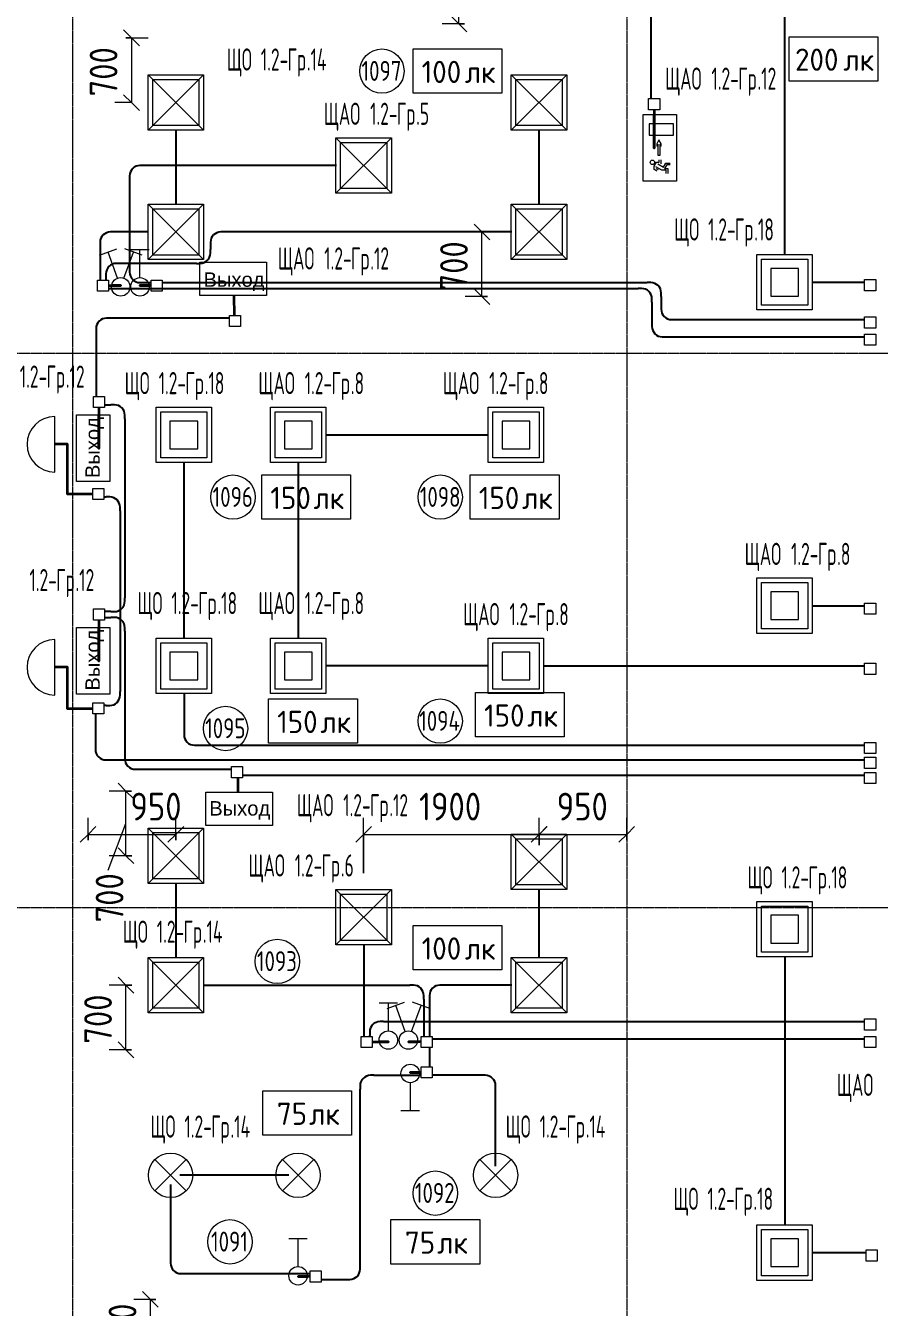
# Model space of a CAD drawing. Header units: millimetres. Extents: x -4730 to 98194, y -4296 to 93388.
# Drawn here: x 38494 to 47733, y 62179 to 76047 of the extents above; entities that cross this region are included whole.
import ezdxf

# ---------------------------------------------------------------- set-up
doc = ezdxf.new("R2010")
doc.units = ezdxf.units.MM
doc.linetypes.add('Линия сетки', pattern=[22.225, 12.7, -3.175, 3.175, -3.175])
for name, color, linetype, lineweight, true_color in [('Короба', 7, 'Continuous', 25, 0x008000), ('Соединительные детали коробов', 7, 'Continuous', 25, 0x008000), ('Типовые аннотации', 5, 'Continuous', 18, 0x0000ff)]:
    doc.layers.add(name, color=color, linetype=linetype, lineweight=lineweight, true_color=true_color)
for name, color, linetype, lineweight in [('Марки помещений', 7, 'Continuous', 9), ('Марки силовых электроприборов', 7, 'Continuous', 9), ('Оси', 7, 'Continuous', 9), ('Провода', 7, 'Continuous', 35), ('Размеры', 7, 'Continuous', 9), ('Размеры-120', 7, 'Continuous', 9)]:
    doc.layers.add(name, color=color, linetype=linetype, lineweight=lineweight)
doc.styles.add('Arial', font='arial.ttf', dxfattribs={"height": 156})
doc.styles.add('GOST Common', font='GOST_Common.ttf', dxfattribs={"width": 0.6, "height": 240})
doc.styles.add('GOST Common_1', font='GOST_Common.ttf', dxfattribs={"width": 0.9, "height": 300})
doc.styles.add('GOST Common_2', font='GOST_Common.ttf', dxfattribs={"height": 240})
doc.styles.add('GOST Common_3', font='GOST_Common.ttf', dxfattribs={"width": 0.8, "height": 216})
doc.dimstyles.new('ADSK_Проверочный', dxfattribs={"dimscale": 304.8, "dimtxt": 301.714499, "dimasz": 0.556693, "dimexe": 0.590551, "dimexo": 0.590551, "dimgap": 0.19685, "dimtad": 1, "dimdec": 3, "dimrnd": 0.001, "dimdsep": 46, "dimtxsty": 'GOST Common_1', "dimblk1": 'OBLIQUE', "dimblk2": 'OBLIQUE', "dimsah": 1, "dimcen": 0.09, "dimazin": 0, "dimtfac": 1, "dimtdec": 4, "dimtix": 1, "dimtmove": 0, "dimatfit": 3, "dimfxl": 1, "dimtvp": 1, "dimtolj": 1, "dimtzin": 0, "dimarcsym": 2})
doc.dimstyles.new('ADSK_Проверочный_1', dxfattribs={"dimscale": 304.8, "dimtxt": 301.714499, "dimasz": 0.556693, "dimexe": 0.590551, "dimexo": 0.590551, "dimgap": 0.19685, "dimtad": 1, "dimdec": 3, "dimrnd": 0.001, "dimdsep": 46, "dimtxsty": 'GOST Common_1', "dimblk1": 'OBLIQUE', "dimblk2": 'OBLIQUE', "dimsah": 1, "dimcen": 0.09, "dimazin": 0, "dimtfac": 1, "dimtdec": 4, "dimtix": 1, "dimtmove": 2, "dimatfit": 3, "dimfxl": 1, "dimtvp": 1, "dimtolj": 1, "dimtzin": 0, "dimarcsym": 2})
doc.dimstyles.new('ADSK_Проверочный_2', dxfattribs={"dimscale": 304.8, "dimtxt": 301.714499, "dimasz": 0.556693, "dimexe": 0.590551, "dimexo": 0.590551, "dimgap": 0.19685, "dimtad": 1, "dimdec": 3, "dimrnd": 0.001, "dimdsep": 46, "dimtxsty": 'GOST Common_1', "dimblk1": 'OBLIQUE', "dimblk2": 'OBLIQUE', "dimsah": 1, "dimcen": 0.09, "dimazin": 0, "dimtfac": 1, "dimtdec": 4, "dimtix": 1, "dimtmove": 1, "dimatfit": 3, "dimfxl": 1, "dimtvp": 1, "dimtolj": 1, "dimtzin": 0, "dimarcsym": 2})

# ---------------------------------------------------------------- blocks, each defined once
blk = doc.blocks.new('M_Короб_ отвод - Плоский торец - ПВХ - Стандартная-2386742-1-й этаж')
at = {"layer": 'Соединительные детали коробов'}
for p, q in [((0, 111.95), (0, 150.05)), ((-150.05, 0), (-111.95, 0))]:
    blk.add_line(p, q, dxfattribs=at)
blk.add_arc((-111.95, 111.95), 111.95, 270, 0, dxfattribs=at)
blk = doc.blocks.new('ADSK_Марка_Помещение_1_ГОСТ21-501-2011 - Номер-85995-1-й этаж')
at = {"layer": 'Марки помещений'}
blk.add_circle((0, 0), 2, dxfattribs=at)
blk = doc.blocks.new('DIMBLOCK204-1-й этаж')
at = {"layer": 'Размеры-120'}
for p, q in [((39845, 62265), (39760, 62350)), ((39905, 62265), (39665, 62265)), ((39845, 61665), (39845, 62265)), ((39845, 62265), (39929, 62180)), ((39845, 62265), (39905, 62265)), ((39845, 61665), (39760, 61750)), ((40195, 61665), (39665, 61665)), ((39845, 61665), (39929, 61580)), ((39845, 61665), (40195, 61665))]:
    blk.add_line(p, q, dxfattribs=at)
at = {"layer": 'Размеры-120', "color": 0, "insert": (39393, 61681), "char_height": 300, "width": 681.16, "attachment_point": 1, "rotation": 90, "line_spacing_factor": 1.022761, "style": 'GOST Common_1'}
blk.add_mtext('600', dxfattribs=at)
blk = doc.blocks.new('_Oblique')
at = {"color": 0, "linetype": 'ByBlock', "lineweight": -2}
blk.add_line((-0.5, -0.5), (0.5, 0.5), dxfattribs=at)
blk = doc.blocks.new('DIMBLOCK205-1-й этаж')
at = {"layer": 'Размеры-120'}
for p, q in [((39170, 67235), (39170, 67475)), ((40120, 67235), (40120, 67475)), ((39170, 67295), (39085, 67211)), ((39170, 67295), (39255, 67380)), ((39170, 67295), (40120, 67295)), ((39170, 67295), (39170, 67235)), ((40120, 67295), (40035, 67211)), ((40120, 67295), (40205, 67380)), ((40120, 67295), (40120, 67235))]:
    blk.add_line(p, q, dxfattribs=at)
at = {"layer": 'Размеры-120', "color": 0, "insert": (39628, 67747), "char_height": 300, "width": 681.16, "attachment_point": 1, "line_spacing_factor": 1.022761, "style": 'GOST Common_1'}
blk.add_mtext('950', dxfattribs=at)
blk = doc.blocks.new('DIMBLOCK206-1-й этаж')
at = {"layer": 'Размеры-120'}
for p, q in [((44050, 67235), (44050, 67475)), ((45000, 67235), (45000, 67475)), ((44050, 67295), (43965, 67211)), ((44050, 67295), (44135, 67380)), ((44050, 67295), (45000, 67295)), ((44050, 67295), (44050, 67235)), ((45000, 67295), (44915, 67211)), ((45000, 67295), (45085, 67380)), ((45000, 67295), (45000, 67235))]:
    blk.add_line(p, q, dxfattribs=at)
at = {"layer": 'Размеры-120', "color": 0, "insert": (44241, 67747), "char_height": 300, "width": 681.16, "attachment_point": 1, "line_spacing_factor": 1.022761, "style": 'GOST Common_1'}
blk.add_mtext('950', dxfattribs=at)
blk = doc.blocks.new('DIMBLOCK207-1-й этаж')
at = {"layer": 'Размеры-120'}
for p, q in [((42152, 66878), (42152, 67475)), ((44052, 67180), (44052, 67475)), ((42152, 67295), (42067, 67211)), ((42152, 67295), (42237, 67380)), ((42152, 67295), (44052, 67295)), ((42152, 67295), (42152, 66878)), ((44052, 67295), (43967, 67211)), ((44052, 67295), (44137, 67380)), ((44052, 67295), (44052, 67180))]:
    blk.add_line(p, q, dxfattribs=at)
at = {"layer": 'Размеры-120', "color": 0, "insert": (42752, 67747), "char_height": 300, "width": 840.71, "attachment_point": 1, "line_spacing_factor": 1.022761, "style": 'GOST Common_1'}
blk.add_mtext('1900', dxfattribs=at)
blk = doc.blocks.new('DIMBLOCK208-1-й этаж')
at = {"layer": 'Размеры-120'}
for p, q in [((39580, 67765), (39495, 67850)), ((39640, 67765), (39400, 67765)), ((39580, 67065), (39580, 67765)), ((39580, 67765), (39665, 67680)), ((39580, 67765), (39640, 67765)), ((39389, 66911), (39580, 67415)), ((39580, 67065), (39495, 67150)), ((39645, 67065), (39400, 67065)), ((39580, 67065), (39665, 66980)), ((39580, 67065), (39645, 67065)), ((39389, 66911), (39389, 66911))]:
    blk.add_line(p, q, dxfattribs=at)
at = {"layer": 'Размеры-120', "color": 0, "insert": (39253, 66343), "char_height": 300, "width": 681.16, "attachment_point": 1, "rotation": 90, "line_spacing_factor": 1.022761, "style": 'GOST Common_1'}
blk.add_mtext('700', dxfattribs=at)
blk = doc.blocks.new('DIMBLOCK209-1-й этаж')
at = {"layer": 'Размеры-120'}
for p, q in [((39580, 65665), (39495, 65750)), ((39645, 65665), (39400, 65665)), ((39580, 64965), (39580, 65665)), ((39580, 65665), (39665, 65580)), ((39580, 65665), (39645, 65665)), ((39580, 64965), (39495, 65050)), ((39640, 64965), (39400, 64965)), ((39580, 64965), (39665, 64880)), ((39580, 64965), (39640, 64965))]:
    blk.add_line(p, q, dxfattribs=at)
at = {"layer": 'Размеры-120', "color": 0, "insert": (39128, 65031), "char_height": 300, "width": 681.16, "attachment_point": 1, "rotation": 90, "line_spacing_factor": 1.022761, "style": 'GOST Common_1'}
blk.add_mtext('700', dxfattribs=at)
blk = doc.blocks.new('DIMBLOCK210-1-й этаж')
at = {"layer": 'Размеры-120'}
for p, q in [((39640, 75915), (39555, 76000)), ((39580, 75915), (39820, 75915)), ((39640, 75915), (39580, 75915)), ((39640, 75915), (39640, 75215)), ((39640, 75915), (39725, 75830)), ((39645, 75215), (39460, 75215)), ((39640, 75215), (39555, 75300)), ((39640, 75215), (39725, 75130)), ((39640, 75215), (39645, 75215))]:
    blk.add_line(p, q, dxfattribs=at)
at = {"layer": 'Размеры-120', "color": 0, "insert": (39188, 75281), "char_height": 300, "width": 681.16, "attachment_point": 1, "rotation": 90, "line_spacing_factor": 1.022761, "style": 'GOST Common_1'}
blk.add_mtext('700', dxfattribs=at)
blk = doc.blocks.new('DIMBLOCK211-1-й этаж')
at = {"layer": 'Размеры-120'}
for p, q in [((43575, 73815), (43252, 73815)), ((43432, 73815), (43347, 73900)), ((43432, 73115), (43432, 73815)), ((43432, 73815), (43517, 73730)), ((43432, 73815), (43575, 73815)), ((43492, 73115), (43252, 73115)), ((43432, 73115), (43347, 73200)), ((43432, 73115), (43517, 73030)), ((43432, 73115), (43492, 73115))]:
    blk.add_line(p, q, dxfattribs=at)
at = {"layer": 'Размеры-120', "color": 0, "insert": (42980, 73181), "char_height": 300, "width": 681.16, "attachment_point": 1, "rotation": 90, "line_spacing_factor": 1.022761, "style": 'GOST Common_1'}
blk.add_mtext('700', dxfattribs=at)
blk = doc.blocks.new('DIMBLOCK220-1-й этаж')
at = {"layer": 'Размеры-120'}
for p, q in [((43183, 77045), (43098, 77130)), ((42815, 77045), (43363, 77045)), ((43183, 77045), (42815, 77045)), ((43183, 76065), (43183, 77045)), ((43183, 77045), (43268, 76960)), ((43183, 76065), (43098, 76150)), ((43243, 76065), (43003, 76065)), ((43183, 76065), (43268, 75980)), ((43183, 76065), (43243, 76065))]:
    blk.add_line(p, q, dxfattribs=at)
at = {"layer": 'Размеры-120', "color": 0, "insert": (42731, 76271), "char_height": 300, "width": 681.16, "attachment_point": 1, "rotation": 90, "line_spacing_factor": 1.022761, "style": 'GOST Common_1'}
blk.add_mtext('980', dxfattribs=at)
blk = doc.blocks.new('Морка помещения_освещённость_ - Морка помещения_освещённость_-1484368-1-й этаж')
at = {"layer": 'Марки помещений', "color": 190, "true_color": 0x8000ff}
for p, q in [((-4, 0), (-4, 4)), ((-4, 4), (4, 4)), ((4, 4), (4, 0)), ((4, 0), (-4, 0))]:
    blk.add_line(p, q, dxfattribs=at)

msp = doc.modelspace()

# ---------------------------------------------------------------- linework, layer by layer
at = {"layer": 'Короба'}
for p, q in [((45264.849, 75257.1425), (45264.849, 77163.5478)), ((46709.7989, 73568.4625), (46709.7989, 76153.4625)), ((40122.264, 74112.5), (40122.264, 74917.5)), ((44052.264, 74112.5), (44052.264, 74917.5)), ((41857.028, 74533.3616), (39770.05, 74533.3616)), ((39620, 74383.3116), (39620, 73416.4415)), ((39824.764, 73815), (39450.6381, 73815)), ((43754.764, 73815), (40644.814, 73815)), ((39300.5881, 73664.95), (39300.5881, 73294.8915)), ((40494.764, 73664.95), (40494.764, 73625.05)), ((40344.714, 73475), (39513.6381, 73475)), ((39363.5881, 73324.95), (39363.5881, 73294.8915)), ((39770.05, 73266.3915), (39852.0881, 73266.3915)), ((39972.0881, 73266.3915), (45222.0381, 73266.3915)), ((47007.2989, 73270.9625), (47573.7138, 73270.9625)), ((39392.0881, 73203.3915), (45122.0381, 73203.3915)), ((45372.0881, 73116.3415), (45372.0881, 73016.4415)), ((45272.0881, 73053.3415), (45272.0881, 72830.05)), ((40700.8081, 72881.5154), (39406.6647, 72881.5154)), ((45522.1381, 72866.3915), (47573.7138, 72866.3915)), ((39256.6147, 72731.4654), (39256.6147, 72035.659)), ((45422.1381, 72680), (47573.7138, 72680)), ((39348.1147, 71944.159), (39418.0647, 71944.159)), ((39568.1147, 71794.109), (39568.1147, 69857.209)), ((41744.5101, 71619.1123), (43504.764, 71619.1123)), ((40208.8175, 69416.6123), (40208.8175, 71321.6123)), ((41447.0101, 69416.6123), (41447.0101, 71321.6123)), ((39341.6212, 70947.9077), (39366.5712, 70947.9077)), ((39516.6212, 70797.8577), (39516.6212, 68840.9577)), ((47007.2989, 69770.9625), (47573.7138, 69770.9625)), ((39418.0647, 69707.159), (39348.1147, 69707.159)), ((39348.1147, 69644.159), (39418.0647, 69644.159)), ((39568.1147, 69494.109), (39568.1147, 68151.5654)), ((43504.764, 69119.1123), (41744.5101, 69119.1123)), ((44099.764, 69119.1123), (47573.7138, 69119.1123)), ((40208.8175, 68821.6123), (40208.8175, 68411.6623)), ((39366.5712, 68690.9077), (39341.6212, 68690.9077)), ((39250.1212, 68599.4077), (39250.1212, 68251.6623)), ((40358.8675, 68261.6123), (47573.7138, 68261.6123)), ((39400.1712, 68101.6123), (47573.7138, 68101.6123)), ((39718.1647, 68001.5154), (40720.8081, 68001.5154)), ((40840.8081, 67938.5154), (47573.7138, 67938.5154)), ((40122.264, 65962.5), (40122.264, 66767.5)), ((44052.264, 65962.5), (44052.264, 66702.5)), ((42154.528, 66102.5), (42154.528, 65111.0356)), ((46709.7989, 65973.4625), (46709.7989, 63068.4625)), ((40419.764, 65665), (42652.1638, 65665)), ((43754.764, 65665), (43015.2638, 65665)), ((42802.2138, 65514.95), (42802.2138, 65111.0356)), ((42865.2138, 65514.95), (42865.2138, 65111.0356)), ((42367.578, 65271.0356), (47573.7138, 65271.0356)), ((42217.528, 65111.0356), (42217.528, 65120.9856)), ((42893.7138, 65082.5356), (47573.7138, 65082.5356)), ((42865.2138, 64991.0356), (42865.2138, 64781.0356)), ((42264.0525, 64689.5356), (42773.7138, 64689.5356)), ((43429.95, 64689.5356), (42893.7138, 64689.5356)), ((42114.0025, 62631.5597), (42114.0025, 64539.4856)), ((43580, 63707.9802), (43580, 64539.4856)), ((41342.8166, 63607.9802), (40162.8166, 63607.9802)), ((40062.8166, 63507.9802), (40062.8166, 62694.5597)), ((47007.2989, 62770.9625), (47590.7659, 62770.9625)), ((40212.8666, 62544.5097), (41574.0025, 62544.5097)), ((41694.0025, 62481.5097), (41963.9525, 62481.5097))]:
    msp.add_line(p, q, dxfattribs=at)
at = {"layer": 'Оси', "linetype": 'Линия сетки'}
for p, q in [((39000, 93388.3703), (39000, -3096.3487)), ((45000, 93388.3703), (45000, -3096.3487)), ((98194.2682, 72500), (-3530.0173, 72500)), ((98194.2682, 66500), (-3530.0173, 66500))]:
    msp.add_line(p, q, dxfattribs=at)
at = {"layer": 'Провода'}
for p, q in [((40754.9069, 72910.0154), (40751.9348, 73128.2548)), ((40789.3515, 67910.0154), (40789.5546, 67751.7452))]:
    msp.add_line(p, q, dxfattribs=at)
at = {"layer": 'Провода', "flags": 128}
for points in [[(45296.3484, 75137.1425), (45296.3442, 74720), (45296.3442, 75085.0179)], [(39392.0881, 73234.8921), (39523.7898, 73234.8935), (39424.8103, 73234.8935)], [(39852.0881, 73234.8922), (39731.7762, 73234.8935), (39830.7556, 73234.8935)], [(39288.1141, 71915.659), (39288.1099, 71470.1565), (39288.1099, 71835.1744)], [(38809.6133, 71520.5449), (38944.6133, 71523.6469), (38944.6133, 70979.4097), (39221.6212, 70979.4086)], [(39288.1141, 69615.659), (39288.1099, 69170.1565), (39288.1099, 69535.1744)], [(38809.6133, 69107.5524), (38944.6133, 69110.6543), (38944.6133, 68659.4097), (39221.6212, 68659.408)], [(42246.028, 65051.0363), (42420, 65051.0377), (42321.9407, 65051.0377)], [(42773.7138, 65051.0363), (42636.8902, 65051.0377), (42734.9495, 65051.0377)], [(42773.7138, 64721.0363), (42656.3753, 64721.0377), (42755.6907, 64721.0377)], [(41574.0025, 62513.0104), (41442.8166, 62513.0118), (41542.525, 62513.0118)]]:
    msp.add_lwpolyline(points, dxfattribs=at)
at = {"layer": 'Типовые аннотации'}
for p, q in [((39820, 75515), (40420, 75515)), ((39820, 74915), (39820, 75515)), ((39820, 75515), (40420, 74915)), ((39820, 74915), (40420, 75515)), ((39870, 75465), (40370, 75465)), ((39870, 74965), (39870, 75465)), ((40370, 75465), (40370, 74965)), ((40420, 75515), (40420, 74915)), ((43750, 75515), (44350, 75515)), ((43750, 74915), (43750, 75515)), ((43750, 75515), (44350, 74915)), ((43750, 74915), (44350, 75515)), ((43800, 75465), (44300, 75465)), ((43800, 74965), (43800, 75465)), ((44300, 75465), (44300, 74965)), ((44350, 75515), (44350, 74915)), ((40420, 74915), (39820, 74915)), ((40370, 74965), (39870, 74965)), ((44350, 74915), (43750, 74915)), ((44300, 74965), (43800, 74965)), ((39820, 74115), (40420, 74115)), ((39820, 73515), (39820, 74115)), ((39820, 74115), (40420, 73515)), ((39820, 73515), (40420, 74115)), ((39870, 74065), (40370, 74065)), ((39870, 73565), (39870, 74065)), ((40370, 74065), (40370, 73565)), ((40420, 74115), (40420, 73515)), ((43750, 74115), (44350, 74115)), ((43750, 73515), (43750, 74115)), ((43750, 74115), (44350, 73515)), ((43750, 73515), (44350, 74115)), ((43800, 74065), (44300, 74065)), ((43800, 73565), (43800, 74065)), ((44300, 74065), (44300, 73565)), ((44350, 74115), (44350, 73515)), ((39293.0124, 73562.3184), (39480.951, 73630.7224)), ((39489.5878, 73314.6126), (39386.9817, 73596.5204)), ((39557.9918, 73314.6126), (39660.5978, 73596.5204)), ((39754.5671, 73562.3184), (39566.6286, 73630.7224)), ((40420, 73515), (39820, 73515)), ((40370, 73565), (39870, 73565)), ((44350, 73515), (43750, 73515)), ((44300, 73565), (43800, 73565)), ((46407.5349, 73570.9625), (47007.5349, 73570.9625)), ((46407.5349, 72970.9625), (46407.5349, 73570.9625)), ((46457.5349, 73520.9625), (46957.5349, 73520.9625)), ((46457.5349, 73020.9625), (46457.5349, 73520.9625)), ((46957.5349, 73520.9625), (46957.5349, 73020.9625)), ((47007.5349, 73570.9625), (47007.5349, 72970.9625)), ((46557.5349, 73420.9625), (46557.5349, 73120.9625)), ((46857.5349, 73420.9625), (46557.5349, 73420.9625)), ((46857.5349, 73120.9625), (46857.5349, 73420.9625)), ((46557.5349, 73120.9625), (46857.5349, 73120.9625)), ((47007.5349, 72970.9625), (46407.5349, 72970.9625)), ((46957.5349, 73020.9625), (46457.5349, 73020.9625)), ((39906.5535, 71919.1123), (40506.5535, 71919.1123)), ((39906.5535, 71319.1123), (39906.5535, 71919.1123)), ((39956.5535, 71869.1123), (40456.5535, 71869.1123)), ((39956.5535, 71369.1123), (39956.5535, 71869.1123)), ((40456.5535, 71869.1123), (40456.5535, 71369.1123)), ((40506.5535, 71919.1123), (40506.5535, 71319.1123)), ((40056.5535, 71769.1123), (40056.5535, 71469.1123)), ((40356.5535, 71769.1123), (40056.5535, 71769.1123)), ((40356.5535, 71469.1123), (40356.5535, 71769.1123)), ((40056.5535, 71469.1123), (40356.5535, 71469.1123)), ((40506.5535, 71319.1123), (39906.5535, 71319.1123)), ((40456.5535, 71369.1123), (39956.5535, 71369.1123)), ((39906.5535, 69419.1123), (40506.5535, 69419.1123)), ((39906.5535, 68819.1123), (39906.5535, 69419.1123)), ((39956.5535, 69369.1123), (40456.5535, 69369.1123)), ((39956.5535, 68869.1123), (39956.5535, 69369.1123)), ((40456.5535, 69369.1123), (40456.5535, 68869.1123)), ((40506.5535, 69419.1123), (40506.5535, 68819.1123)), ((40056.5535, 69269.1123), (40056.5535, 68969.1123)), ((40356.5535, 69269.1123), (40056.5535, 69269.1123)), ((40356.5535, 68969.1123), (40356.5535, 69269.1123)), ((40056.5535, 68969.1123), (40356.5535, 68969.1123)), ((40506.5535, 68819.1123), (39906.5535, 68819.1123)), ((40456.5535, 68869.1123), (39956.5535, 68869.1123)), ((39820, 67365), (40420, 67365)), ((39820, 66765), (39820, 67365)), ((39820, 67365), (40420, 66765)), ((39820, 66765), (40420, 67365)), ((39870, 67315), (40370, 67315)), ((39870, 66815), (39870, 67315)), ((40370, 67315), (40370, 66815)), ((40420, 67365), (40420, 66765)), ((43750, 67300), (44350, 67300)), ((43750, 66700), (43750, 67300)), ((43750, 67300), (44350, 66700)), ((43750, 66700), (44350, 67300)), ((44350, 67300), (44350, 66700)), ((43800, 67250), (44300, 67250)), ((43800, 66750), (43800, 67250)), ((44300, 67250), (44300, 66750)), ((40420, 66765), (39820, 66765)), ((40370, 66815), (39870, 66815)), ((44300, 66750), (43800, 66750)), ((44350, 66700), (43750, 66700)), ((46407.5349, 66570.9625), (47007.5349, 66570.9625)), ((46407.5349, 65970.9625), (46407.5349, 66570.9625)), ((47007.5349, 66570.9625), (47007.5349, 65970.9625)), ((46457.5349, 66520.9625), (46957.5349, 66520.9625)), ((46457.5349, 66020.9625), (46457.5349, 66520.9625)), ((46957.5349, 66520.9625), (46957.5349, 66020.9625)), ((46557.5349, 66420.9625), (46557.5349, 66120.9625)), ((46857.5349, 66420.9625), (46557.5349, 66420.9625)), ((46857.5349, 66120.9625), (46857.5349, 66420.9625)), ((46957.5349, 66020.9625), (46457.5349, 66020.9625)), ((46557.5349, 66120.9625), (46857.5349, 66120.9625)), ((39820, 65965), (40420, 65965)), ((39820, 65365), (39820, 65965)), ((39820, 65965), (40420, 65365)), ((39820, 65365), (40420, 65965)), ((39870, 65915), (40370, 65915)), ((39870, 65415), (39870, 65915)), ((40370, 65915), (40370, 65415)), ((40420, 65965), (40420, 65365)), ((43750, 65965), (44350, 65965)), ((43750, 65365), (43750, 65965)), ((43750, 65965), (44350, 65365)), ((43750, 65365), (44350, 65965)), ((43800, 65915), (44300, 65915)), ((43800, 65415), (43800, 65915)), ((44300, 65915), (44300, 65415)), ((44350, 65965), (44350, 65365)), ((47007.5349, 65970.9625), (46407.5349, 65970.9625)), ((42406.1129, 65412.3184), (42594.0514, 65480.7224)), ((42867.6675, 65412.3184), (42679.729, 65480.7224)), ((40420, 65365), (39820, 65365)), ((40370, 65415), (39870, 65415)), ((42602.6882, 65164.6126), (42500.0821, 65446.5204)), ((42671.0922, 65164.6126), (42773.6983, 65446.5204)), ((44350, 65365), (43750, 65365)), ((44300, 65415), (43800, 65415)), ((42656.3753, 64609.3567), (42656.3753, 64309.3567)), ((42556.3753, 64309.3567), (42756.3753, 64309.3567)), ((40062.8166, 63607.9802), (39893.111, 63777.6858)), ((40062.8166, 63607.9802), (40232.5222, 63777.6858)), ((41442.8166, 63607.9802), (41273.111, 63777.6858)), ((41442.8166, 63607.9802), (41612.5222, 63777.6858)), ((43580, 63607.9802), (43410.2944, 63777.6858)), ((43580, 63607.9802), (43749.7056, 63777.6858)), ((40062.8166, 63607.9802), (39893.111, 63438.2745)), ((40062.8166, 63607.9802), (40232.5222, 63438.2745)), ((41442.8166, 63607.9802), (41273.111, 63438.2745)), ((41442.8166, 63607.9802), (41612.5222, 63438.2745)), ((43580, 63607.9802), (43410.2944, 63438.2745)), ((43580, 63607.9802), (43749.7056, 63438.2745)), ((46407.5349, 63070.9625), (47007.5349, 63070.9625)), ((46407.5349, 62470.9625), (46407.5349, 63070.9625)), ((46457.5349, 63020.9625), (46957.5349, 63020.9625)), ((46457.5349, 62520.9625), (46457.5349, 63020.9625)), ((46957.5349, 63020.9625), (46957.5349, 62520.9625)), ((47007.5349, 63070.9625), (47007.5349, 62470.9625)), ((41542.8166, 62920.6433), (41342.8166, 62920.6433)), ((41442.8166, 62620.6433), (41442.8166, 62920.6433)), ((46557.5349, 62920.9625), (46557.5349, 62620.9625)), ((46857.5349, 62920.9625), (46557.5349, 62920.9625)), ((46857.5349, 62620.9625), (46857.5349, 62920.9625)), ((46557.5349, 62620.9625), (46857.5349, 62620.9625)), ((47007.5349, 62470.9625), (46407.5349, 62470.9625)), ((46957.5349, 62520.9625), (46457.5349, 62520.9625))]:
    msp.add_line(p, q, dxfattribs=at)
at = {"layer": 'Типовые аннотации', "color": 1, "true_color": 0xff0000}
for p, q in [((45236.349, 75257.1425), (45356.349, 75257.1425)), ((45236.349, 75137.1425), (45236.349, 75257.1425)), ((45356.349, 75257.1425), (45356.349, 75137.1425)), ((45356.349, 75137.1425), (45236.349, 75137.1425)), ((41852.264, 74833.3616), (42452.264, 74833.3616)), ((41852.264, 74233.3616), (41852.264, 74833.3616)), ((41852.264, 74833.3616), (42452.264, 74233.3616)), ((41852.264, 74233.3616), (42452.264, 74833.3616)), ((41902.264, 74783.3616), (42402.264, 74783.3616)), ((41902.264, 74283.3616), (41902.264, 74783.3616)), ((42402.264, 74783.3616), (42402.264, 74283.3616)), ((42452.264, 74833.3616), (42452.264, 74233.3616)), ((42452.264, 74233.3616), (41852.264, 74233.3616)), ((42402.264, 74283.3616), (41902.264, 74283.3616)), ((39831.7762, 73620.6433), (39631.7762, 73620.6433)), ((39731.7762, 73320.6433), (39731.7762, 73620.6433)), ((39852.0881, 73294.8915), (39972.0881, 73294.8915)), ((39852.0881, 73174.8915), (39852.0881, 73294.8915)), ((39972.0881, 73294.8915), (39972.0881, 73174.8915)), ((39972.0881, 73174.8915), (39852.0881, 73174.8915)), ((40700.8081, 72910.0154), (40820.8081, 72910.0154)), ((40700.8081, 72790.0154), (40700.8081, 72910.0154)), ((40820.8081, 72910.0154), (40820.8081, 72790.0154)), ((47573.7138, 72894.8915), (47693.7138, 72894.8915)), ((47573.7138, 72774.8915), (47573.7138, 72894.8915)), ((47693.7138, 72894.8915), (47693.7138, 72774.8915)), ((40820.8081, 72790.0154), (40700.8081, 72790.0154)), ((47693.7138, 72774.8915), (47573.7138, 72774.8915)), ((39228.1147, 72035.659), (39348.1147, 72035.659)), ((39228.1147, 71915.659), (39228.1147, 72035.659)), ((39348.1147, 72035.659), (39348.1147, 71915.659)), ((39348.1147, 71915.659), (39228.1147, 71915.659)), ((41144.7461, 71919.1123), (41744.7461, 71919.1123)), ((41144.7461, 71319.1123), (41144.7461, 71919.1123)), ((41194.7461, 71869.1123), (41694.7461, 71869.1123)), ((41194.7461, 71369.1123), (41194.7461, 71869.1123)), ((41694.7461, 71869.1123), (41694.7461, 71369.1123)), ((41744.7461, 71919.1123), (41744.7461, 71319.1123)), ((43500, 71919.1123), (44100, 71919.1123)), ((43500, 71319.1123), (43500, 71919.1123)), ((43550, 71869.1123), (44050, 71869.1123)), ((43550, 71369.1123), (43550, 71869.1123)), ((44050, 71869.1123), (44050, 71369.1123)), ((44100, 71919.1123), (44100, 71319.1123)), ((38809.6133, 71217.0984), (38809.6133, 71817.0984)), ((41294.7461, 71769.1123), (41294.7461, 71469.1123)), ((41594.7461, 71769.1123), (41294.7461, 71769.1123)), ((41594.7461, 71469.1123), (41594.7461, 71769.1123)), ((43650, 71769.1123), (43650, 71469.1123)), ((43950, 71769.1123), (43650, 71769.1123)), ((43950, 71469.1123), (43950, 71769.1123)), ((41294.7461, 71469.1123), (41594.7461, 71469.1123)), ((43650, 71469.1123), (43950, 71469.1123)), ((41744.7461, 71319.1123), (41144.7461, 71319.1123)), ((41694.7461, 71369.1123), (41194.7461, 71369.1123)), ((44100, 71319.1123), (43500, 71319.1123)), ((44050, 71369.1123), (43550, 71369.1123)), ((39221.6212, 71039.4077), (39341.6212, 71039.4077)), ((39221.6212, 70919.4077), (39221.6212, 71039.4077)), ((39341.6212, 71039.4077), (39341.6212, 70919.4077)), ((39341.6212, 70919.4077), (39221.6212, 70919.4077)), ((46407.5349, 70070.9625), (47007.5349, 70070.9625)), ((46407.5349, 69470.9625), (46407.5349, 70070.9625)), ((47007.5349, 70070.9625), (47007.5349, 69470.9625)), ((46457.5349, 70020.9625), (46957.5349, 70020.9625)), ((46457.5349, 69520.9625), (46457.5349, 70020.9625)), ((46557.5349, 69920.9625), (46557.5349, 69620.9625)), ((46857.5349, 69920.9625), (46557.5349, 69920.9625)), ((46857.5349, 69620.9625), (46857.5349, 69920.9625)), ((46957.5349, 70020.9625), (46957.5349, 69520.9625)), ((47573.7138, 69799.4625), (47693.7138, 69799.4625)), ((47573.7138, 69679.4625), (47573.7138, 69799.4625)), ((47693.7138, 69799.4625), (47693.7138, 69679.4625)), ((39228.1147, 69735.659), (39348.1147, 69735.659)), ((39228.1147, 69615.659), (39228.1147, 69735.659)), ((39348.1147, 69735.659), (39348.1147, 69615.659)), ((46557.5349, 69620.9625), (46857.5349, 69620.9625)), ((47693.7138, 69679.4625), (47573.7138, 69679.4625)), ((39348.1147, 69615.659), (39228.1147, 69615.659)), ((46957.5349, 69520.9625), (46457.5349, 69520.9625)), ((38809.6133, 68804.1058), (38809.6133, 69404.1058)), ((41144.7461, 69419.1123), (41744.7461, 69419.1123)), ((41144.7461, 68819.1123), (41144.7461, 69419.1123)), ((41194.7461, 69369.1123), (41694.7461, 69369.1123)), ((41194.7461, 68869.1123), (41194.7461, 69369.1123)), ((41694.7461, 69369.1123), (41694.7461, 68869.1123)), ((41744.7461, 69419.1123), (41744.7461, 68819.1123)), ((43500, 69419.1123), (44100, 69419.1123)), ((43500, 68819.1123), (43500, 69419.1123)), ((43550, 69369.1123), (44050, 69369.1123)), ((43550, 68869.1123), (43550, 69369.1123)), ((44050, 69369.1123), (44050, 68869.1123)), ((44100, 69419.1123), (44100, 68819.1123)), ((47007.5349, 69470.9625), (46407.5349, 69470.9625)), ((41294.7461, 69269.1123), (41294.7461, 68969.1123)), ((41594.7461, 69269.1123), (41294.7461, 69269.1123)), ((41594.7461, 68969.1123), (41594.7461, 69269.1123)), ((43650, 69269.1123), (43650, 68969.1123)), ((43950, 69269.1123), (43650, 69269.1123)), ((43950, 68969.1123), (43950, 69269.1123)), ((47573.7138, 69147.6123), (47693.7138, 69147.6123)), ((47573.7138, 69027.6123), (47573.7138, 69147.6123)), ((47693.7138, 69147.6123), (47693.7138, 69027.6123)), ((41294.7461, 68969.1123), (41594.7461, 68969.1123)), ((43650, 68969.1123), (43950, 68969.1123)), ((47693.7138, 69027.6123), (47573.7138, 69027.6123)), ((41744.7461, 68819.1123), (41144.7461, 68819.1123)), ((41694.7461, 68869.1123), (41194.7461, 68869.1123)), ((44100, 68819.1123), (43500, 68819.1123)), ((44050, 68869.1123), (43550, 68869.1123)), ((39221.6212, 68719.4077), (39341.6212, 68719.4077)), ((39221.6212, 68599.4077), (39221.6212, 68719.4077)), ((39341.6212, 68719.4077), (39341.6212, 68599.4077)), ((39341.6212, 68599.4077), (39221.6212, 68599.4077)), ((47573.7138, 68130.1123), (47693.7138, 68130.1123)), ((47573.7138, 68010.1123), (47573.7138, 68130.1123)), ((47693.7138, 68130.1123), (47693.7138, 68010.1123)), ((40720.8081, 68030.0154), (40840.8081, 68030.0154)), ((40720.8081, 67910.0154), (40720.8081, 68030.0154)), ((40840.8081, 68030.0154), (40840.8081, 67910.0154)), ((47693.7138, 68010.1123), (47573.7138, 68010.1123)), ((47573.7138, 67967.0154), (47693.7138, 67967.0154)), ((47573.7138, 67847.0154), (47573.7138, 67967.0154)), ((47693.7138, 67967.0154), (47693.7138, 67847.0154)), ((40840.8081, 67910.0154), (40720.8081, 67910.0154)), ((47693.7138, 67847.0154), (47573.7138, 67847.0154)), ((41852.264, 66700), (42452.264, 66700)), ((41852.264, 66100), (41852.264, 66700)), ((41852.264, 66700), (42452.264, 66100)), ((41852.264, 66100), (42452.264, 66700)), ((41902.264, 66650), (42402.264, 66650)), ((41902.264, 66150), (41902.264, 66650)), ((42402.264, 66650), (42402.264, 66150)), ((42452.264, 66700), (42452.264, 66100)), ((42452.264, 66100), (41852.264, 66100)), ((42402.264, 66150), (41902.264, 66150)), ((42520, 65470.6433), (42320, 65470.6433)), ((42420, 65170.6433), (42420, 65470.6433)), ((47573.7138, 65299.5356), (47693.7138, 65299.5356)), ((47573.7138, 65179.5356), (47573.7138, 65299.5356)), ((47693.7138, 65299.5356), (47693.7138, 65179.5356)), ((42126.028, 65111.0356), (42246.028, 65111.0356)), ((42126.028, 64991.0356), (42126.028, 65111.0356)), ((42246.028, 65111.0356), (42246.028, 64991.0356)), ((47693.7138, 65179.5356), (47573.7138, 65179.5356)), ((42246.028, 64991.0356), (42126.028, 64991.0356))]:
    msp.add_line(p, q, dxfattribs=at)
at = {"layer": 'Типовые аннотации', "color": 96, "true_color": 0x008000}
for p, q in [((45178.2548, 74365.0179), (45178.2548, 75085.0179)), ((45178.2548, 75085.0179), (45538.2548, 75085.0179)), ((45538.2548, 75085.0179), (45538.2548, 74365.0179)), ((45504.406, 74983.641), (45240.406, 74983.641)), ((45240.406, 74983.641), (45240.406, 74863.641)), ((45504.406, 74863.641), (45504.406, 74983.641)), ((45240.406, 74863.641), (45504.406, 74863.641)), ((45348.2023, 74810.3236), (45324.2023, 74768.7544)), ((45324.2023, 74768.7544), (45324.2023, 74744.7544)), ((45324.2023, 74744.7544), (45336.2023, 74765.539)), ((45336.2023, 74765.539), (45336.2023, 74645.539)), ((45372.2023, 74768.7544), (45348.2023, 74810.3236)), ((45360.2023, 74645.539), (45360.2023, 74765.539)), ((45360.2023, 74765.539), (45372.2023, 74744.7544)), ((45372.2023, 74744.7544), (45372.2023, 74768.7544)), ((45336.2023, 74645.539), (45360.2023, 74645.539)), ((45298.0183, 74528.1286), (45322.0183, 74569.6978)), ((45298.0183, 74492.1286), (45298.0183, 74528.1286)), ((45329.1952, 74474.1286), (45298.0183, 74492.1286)), ((45378.3721, 74481.7363), (45316.0183, 74517.7363)), ((45316.0183, 74502.5209), (45338.1952, 74489.7171)), ((45322.0183, 74569.6978), (45352.0183, 74569.6978)), ((45335.626, 74551.6978), (45397.9798, 74515.6978)), ((45352.0183, 74569.6978), (45352.0183, 74593.6978)), ((45370.0183, 74593.6978), (45370.0183, 74551.6978)), ((45426.3721, 74481.7363), (45378.3721, 74481.7363)), ((45397.9798, 74515.6978), (45421.9798, 74557.267)), ((45432.3721, 74539.267), (45409.5491, 74499.7363)), ((45409.5491, 74499.7363), (45444.3721, 74499.7363)), ((45421.9798, 74557.267), (45469.9798, 74557.267)), ((45426.3721, 74445.7363), (45426.3721, 74481.7363)), ((45469.9798, 74539.267), (45432.3721, 74539.267)), ((45444.3721, 74499.7363), (45444.3721, 74445.7363)), ((45538.2548, 74365.0179), (45178.2548, 74365.0179)), ((40379.7282, 73128.2548), (40379.7282, 73488.2548)), ((40379.7282, 73488.2548), (41099.7282, 73488.2548)), ((41099.7282, 73488.2548), (41099.7282, 73128.2548)), ((41099.7282, 73128.2548), (40379.7282, 73128.2548)), ((39045.2527, 71115.1744), (39045.2527, 71835.1744)), ((39045.2527, 71835.1744), (39405.2527, 71835.1744)), ((39405.2527, 71835.1744), (39405.2527, 71115.1744)), ((39405.2527, 71115.1744), (39045.2527, 71115.1744)), ((39045.2527, 68815.1744), (39045.2527, 69535.1744)), ((39045.2527, 69535.1744), (39405.2527, 69535.1744)), ((39405.2527, 69535.1744), (39405.2527, 68815.1744)), ((39405.2527, 68815.1744), (39045.2527, 68815.1744)), ((40445.0181, 67391.7452), (40445.0181, 67751.7452)), ((40445.0181, 67751.7452), (41165.0181, 67751.7452)), ((41165.0181, 67751.7452), (41165.0181, 67391.7452)), ((41165.0181, 67391.7452), (40445.0181, 67391.7452))]:
    msp.add_line(p, q, dxfattribs=at)
at = {"layer": 'Типовые аннотации', "color": 16, "true_color": 0x800000}
for p, q in [((39272.0881, 73294.8915), (39392.0881, 73294.8915)), ((39272.0881, 73174.8915), (39272.0881, 73294.8915)), ((39392.0881, 73294.8915), (39392.0881, 73174.8915)), ((47573.7138, 73299.4625), (47693.7138, 73299.4625)), ((47573.7138, 73179.4625), (47573.7138, 73299.4625)), ((47693.7138, 73299.4625), (47693.7138, 73179.4625)), ((39392.0881, 73174.8915), (39272.0881, 73174.8915)), ((47693.7138, 73179.4625), (47573.7138, 73179.4625)), ((47573.7138, 72708.5), (47693.7138, 72708.5)), ((47573.7138, 72588.5), (47573.7138, 72708.5)), ((47693.7138, 72708.5), (47693.7138, 72588.5)), ((47693.7138, 72588.5), (47573.7138, 72588.5)), ((47573.7138, 68290.1123), (47693.7138, 68290.1123)), ((47573.7138, 68170.1123), (47573.7138, 68290.1123)), ((47693.7138, 68290.1123), (47693.7138, 68170.1123)), ((47693.7138, 68170.1123), (47573.7138, 68170.1123)), ((47590.7659, 62799.4625), (47710.7659, 62799.4625)), ((47590.7659, 62679.4625), (47590.7659, 62799.4625)), ((47710.7659, 62799.4625), (47710.7659, 62679.4625)), ((47710.7659, 62679.4625), (47590.7659, 62679.4625))]:
    msp.add_line(p, q, dxfattribs=at)
at = {"layer": 'Типовые аннотации', "color": 7}
for p, q in [((42773.7138, 65111.0356), (42893.7138, 65111.0356)), ((42773.7138, 64991.0356), (42773.7138, 65111.0356)), ((42893.7138, 65111.0356), (42893.7138, 64991.0356)), ((47573.7138, 65111.0356), (47693.7138, 65111.0356)), ((47573.7138, 64991.0356), (47573.7138, 65111.0356)), ((47693.7138, 65111.0356), (47693.7138, 64991.0356)), ((42893.7138, 64991.0356), (42773.7138, 64991.0356)), ((47693.7138, 64991.0356), (47573.7138, 64991.0356)), ((42773.7138, 64781.0356), (42893.7138, 64781.0356)), ((42773.7138, 64661.0356), (42773.7138, 64781.0356)), ((42893.7138, 64781.0356), (42893.7138, 64661.0356)), ((42893.7138, 64661.0356), (42773.7138, 64661.0356)), ((41574.0025, 62573.0097), (41694.0025, 62573.0097)), ((41574.0025, 62453.0097), (41574.0025, 62573.0097)), ((41694.0025, 62573.0097), (41694.0025, 62453.0097)), ((41694.0025, 62453.0097), (41574.0025, 62453.0097))]:
    msp.add_line(p, q, dxfattribs=at)
at = {"layer": 'Типовые аннотации', "color": 96, "true_color": 0x008000}
msp.add_circle((45277.4871, 74567.6951), 24, dxfattribs=at)
at = {"layer": 'Типовые аннотации'}
for centre, radius in [((39523.7898, 73220.6433), 100), ((42636.8902, 65070.6433), 100), ((42656.3753, 64709.3567), 100), ((40062.8166, 63607.9802), 240), ((41442.8166, 63607.9802), 240), ((43580, 63607.9802), 240), ((41442.8166, 62520.6433), 100)]:
    msp.add_circle(centre, radius, dxfattribs=at)
at = {"layer": 'Типовые аннотации', "color": 1, "true_color": 0xff0000}
for centre in [(39731.7762, 73220.6433), (42420, 65070.6433)]:
    msp.add_circle(centre, 100, dxfattribs=at)
for centre in [(38809.6133, 71517.0984), (38809.6133, 69104.1058)]:
    msp.add_arc(centre, 300, 90, 270, dxfattribs=at)

# ---------------------------------------------------------------- block references
at = {"layer": 'Марки помещений', "color": 190, "true_color": 0x8000ff, "xscale": 120, "yscale": 120, "zscale": 120}
for p in [(47236.7686, 75447.2264), (43167.7818, 75314.8121), (41530.6924, 70705.3461), (43786.8272, 70705.3461), (43843.3574, 68350.6452), (41604.2781, 68281.9769), (43168.0021, 65829.7259), (41541.7805, 64041.421), (42928.0021, 62647.815)]:
    msp.add_blockref('Морка помещения_освещённость_ - Морка помещения_освещённость_-1484368-1-й этаж', p, dxfattribs=at)
at = {"layer": 'Марки помещений', "xscale": 120, "yscale": 120, "zscale": 120}
for p in [(42349.9946, 75554.8121), (40738.4389, 70945.3461), (42980.8802, 70945.3461), (40657.9698, 68441.9769), (42980.8802, 68521.9769), (41218.4389, 65921.6732), (42928.0021, 63414.193), (40705.8592, 62887.815)]:
    msp.add_blockref('ADSK_Марка_Помещение_1_ГОСТ21-501-2011 - Номер-85995-1-й этаж', p, dxfattribs=at)
at = {"layer": 'Соединительные детали коробов'}
for p, rotation in [((39620, 74533.3616), 180), ((39300.5881, 73815), 180), ((40494.764, 73815), 180), ((39363.5881, 73475), 180), ((39620, 73266.3915), 270), ((45372.0881, 73266.3915), 90), ((45272.0881, 73203.3915), 90), ((45372.0881, 72866.3915), 270), ((39256.6147, 72881.5154), 180), ((45272.0881, 72680), 270), ((39568.1147, 71944.159), 90), ((39516.6212, 70947.9077), 90), ((39568.1147, 69644.159), 90), ((40208.8175, 68261.6123), 270), ((39250.1212, 68101.6123), 270), ((39568.1147, 68001.5154), 270), ((42802.2138, 65665), 90), ((42865.2138, 65665), 180), ((42217.528, 65271.0356), 180), ((42114.0025, 64689.5356), 180), ((43580, 64689.5356), 90), ((40062.8166, 62544.5097), 270)]:
    msp.add_blockref('M_Короб_ отвод - Плоский торец - ПВХ - Стандартная-2386742-1-й этаж', p, dxfattribs=dict(at, rotation=rotation))
for p in [(40494.764, 73475), (39568.1147, 69707.159), (39516.6212, 68690.9077), (42114.0025, 62481.5097)]:
    msp.add_blockref('M_Короб_ отвод - Плоский торец - ПВХ - Стандартная-2386742-1-й этаж', p, dxfattribs=at)

# ---------------------------------------------------------------- texts
at = {"layer": 'Марки помещений', "color": 190, "true_color": 0x8000ff, "char_height": 240, "attachment_point": 1, "style": 'GOST Common_2'}
for s, insert, width in [('200', (46820.6848, 75798.9384), 634.9365), ('лк', (47344.5598, 75798.9384), 413.67075), ('100', (42779.898, 75666.5241), 567.59475), ('лк', (43248.2105, 75666.5241), 413.67075), ('150', (41142.8085, 71057.0581), 567.59475), ('150', (43398.9433, 71057.0581), 567.59475), ('лк', (41611.121, 71057.0581), 413.67075), ('лк', (43867.2558, 71057.0581), 413.67075), ('150', (43455.4735, 68702.3571), 567.59475), ('150', (41216.3942, 68633.6888), 567.59475), ('лк', (41684.7067, 68633.6888), 413.67075), ('лк', (43923.786, 68702.3571), 413.67075), ('100', (42780.1182, 66181.4379), 567.59475), ('лк', (43248.4307, 66181.4379), 413.67075), ('75', (41213.2967, 64393.1329), 423.291), ('лк', (41562.5467, 64393.1329), 413.67075), ('75', (42599.5182, 62999.5269), 423.291), ('лк', (42948.7682, 62999.5269), 413.67075)]:
    msp.add_mtext(s, dxfattribs=dict(at, insert=insert, width=width))
at = {"layer": 'Марки помещений', "char_height": 216, "attachment_point": 1, "style": 'GOST Common_3'}
for s, insert, width in [('1097', (42128.8787, 75665.5993), 546.4302), ('1096', (40517.3229, 71056.1333), 546.4302), ('1098', (42759.7642, 71056.1333), 546.4302), ('1095', (40436.8539, 68552.7641), 546.4302), ('1094', (42753.0442, 68632.7641), 561.8226), ('1093', (40997.3229, 66032.4605), 546.4302), ('1092', (42706.8861, 63524.9802), 546.4302), ('1091', (40500.5832, 62998.6022), 507.9492)]:
    msp.add_mtext(s, dxfattribs=dict(at, insert=insert, width=width))
at = {"layer": 'Марки силовых электроприборов', "char_height": 240, "attachment_point": 1, "style": 'GOST Common'}
for s, insert, width in [('ЩО', (40671.0632, 75800.6113), 340.55685), (' 1.2-', (40952.0507, 75800.6113), 455.99985), ('Гр', (41328.2882, 75800.6113), 253.9746), ('.14', (41537.8382, 75800.6113), 282.83535), ('ЩАО', (45414.2045, 75593.6236), 502.17705), (' 1.2-', (45828.542, 75593.6236), 455.99985), ('Гр', (46204.7795, 75593.6236), 253.9746), ('.12', (46414.3295, 75593.6236), 265.5189), ('ЩАО', (41720.2693, 75213.544), 502.17705), (' 1.2-', (42134.6068, 75213.544), 455.99985), ('Гр', (42510.8443, 75213.544), 253.9746), ('.5', (42720.3943, 75213.544), 178.93665), ('ЩО', (45512.4116, 73961.6773), 340.55685), (' 1.2-', (45793.3991, 73961.6773), 455.99985), ('Гр', (46169.6366, 73961.6773), 253.9746), ('.18', (46379.1866, 73961.6773), 265.5189), ('ЩАО', (41224.0774, 73648.2587), 502.17705), (' 1.2-', (41638.4149, 73648.2587), 455.99985), ('Гр', (42014.6524, 73648.2587), 253.9746), ('.12', (42224.2024, 73648.2587), 265.5189), (' 1.2-', (38343.528, 72369.9655), 455.99985), ('Гр', (38719.7655, 72369.9655), 253.9746), ('.12', (38929.3155, 72369.9655), 265.5189), ('ЩО', (39565.5188, 72299.2947), 340.55685), (' 1.2-', (39846.5063, 72299.2947), 455.99985), ('Гр', (40222.7438, 72299.2947), 253.9746), ('.18', (40432.2938, 72299.2947), 265.5189), ('ЩАО', (41012.7515, 72299.2947), 502.17705), (' 1.2-', (41427.089, 72299.2947), 455.99985), ('Гр', (41803.3265, 72299.2947), 253.9746), ('.8', (42012.8765, 72299.2947), 178.93665), ('ЩАО', (43008.0053, 72299.2947), 502.17705), (' 1.2-', (43422.3428, 72299.2947), 455.99985), ('Гр', (43798.5803, 72299.2947), 253.9746), ('.8', (44008.1303, 72299.2947), 178.93665), ('ЩАО', (46275.5402, 70451.1449), 502.17705), ('.8', (47275.6652, 70451.1449), 178.93665), (' 1.2-', (46689.8777, 70451.1449), 455.99985), ('Гр', (47066.1152, 70451.1449), 253.9746), (' 1.2-', (38447.9839, 70168.4221), 455.99985), ('Гр', (38824.2214, 70168.4221), 253.9746), ('.12', (39033.7714, 70168.4221), 265.5189), ('ЩО', (39703.46, 69919.2947), 340.55685), (' 1.2-', (39984.4475, 69919.2947), 455.99985), ('Гр', (40360.685, 69919.2947), 253.9746), ('.18', (40570.235, 69919.2947), 265.5189), ('ЩАО', (41012.7515, 69919.2947), 502.17705), (' 1.2-', (41427.089, 69919.2947), 455.99985), ('Гр', (41803.3265, 69919.2947), 253.9746), ('.8', (42012.8765, 69919.2947), 178.93665), ('ЩАО', (43228.0053, 69799.2947), 502.17705), (' 1.2-', (43642.3428, 69799.2947), 455.99985), ('Гр', (44018.5803, 69799.2947), 253.9746), ('.8', (44228.1303, 69799.2947), 178.93665), ('ЩАО', (41430.0431, 67732.6398), 502.17705), (' 1.2-', (41844.3806, 67732.6398), 455.99985), ('Гр', (42220.6181, 67732.6398), 253.9746), ('.12', (42430.1681, 67732.6398), 265.5189), ('ЩАО', (40905.1132, 67080.1824), 502.17705), (' 1.2-', (41319.4507, 67080.1824), 455.99985), ('Гр', (41695.6882, 67080.1824), 253.9746), ('.6', (41905.2382, 67080.1824), 178.93665), ('ЩО', (46306.5002, 66951.1449), 340.55685), (' 1.2-', (46587.4877, 66951.1449), 455.99985), ('Гр', (46963.7252, 66951.1449), 253.9746), ('.18', (47173.2752, 66951.1449), 265.5189), ('ЩО', (39545.1584, 66363.6875), 340.55685), (' 1.2-', (39826.1459, 66363.6875), 455.99985), ('Гр', (40202.3834, 66363.6875), 253.9746), ('.14', (40411.9334, 66363.6875), 282.83535), ('ЩАО', (47273.1153, 64706.5415), 502.17705), ('ЩО', (39844.1247, 64255.0439), 340.55685), (' 1.2-', (40125.1122, 64255.0439), 455.99985), ('Гр', (40501.3497, 64255.0439), 253.9746), ('.14', (40710.8997, 64255.0439), 282.83535), ('ЩО', (43688.7339, 64255.0439), 340.55685), (' 1.2-', (43969.7214, 64255.0439), 455.99985), ('Гр', (44345.9589, 64255.0439), 253.9746), ('.14', (44555.5089, 64255.0439), 282.83535), ('ЩО', (45503.8645, 63473.549), 340.55685), (' 1.2-', (45784.852, 63473.549), 455.99985), ('Гр', (46161.0895, 63473.549), 253.9746), ('.18', (46370.6395, 63473.549), 265.5189)]:
    msp.add_mtext(s, dxfattribs=dict(at, insert=insert, width=width))
at = {"layer": 'Типовые аннотации', "color": 96, "lineweight": 9, "true_color": 0x008000, "char_height": 156, "width": 769.62, "attachment_point": 1, "style": 'Arial'}
for insert in [(40419.8711, 73377.4194), (40481.6751, 67656.2306)]:
    msp.add_mtext('Выход', dxfattribs=dict(at, insert=insert))
at = {"layer": 'Типовые аннотации', "color": 96, "lineweight": 9, "true_color": 0x008000, "char_height": 156, "width": 769.62, "attachment_point": 1, "rotation": 90, "style": 'Arial'}
for insert in [(39140.7673, 71151.8315), (39140.7673, 68851.8315)]:
    msp.add_mtext('Выход', dxfattribs=dict(at, insert=insert))

# ---------------------------------------------------------------- dimensions: what is measured, and where the dimension line sits
at = {"layer": 'Размеры'}
for base, p1, p2, override, picture, middle in [((43182.8638, 77045), (43062.8819, 76065), (42635, 77045), {"dimpost": '<>', "dimfxl": 1069.337603}, 'DIMBLOCK220-1-й этаж', (42972.8638, 76555)), ((39639.8243, 75215), (39759.8062, 75915), (39824.764, 75215), {"dimpost": '<>', "dimfxl": 703.007481}, 'DIMBLOCK210-1-й этаж', (39429.8243, 75565)), ((43432.0024, 73815), (43312.0205, 73115), (43754.764, 73815), {"dimpost": '<>', "dimfxl": 828.264331}, 'DIMBLOCK211-1-й этаж', (43222.0024, 73465)), ((39580.2186, 65665), (39460.2367, 64965), (39824.764, 65665), {"dimpost": '<>', "dimfxl": 789.22757}, 'DIMBLOCK209-1-й этаж', (39370.2186, 65315)), ((39844.5958, 62265), (40374.764, 61665), (39724.614, 62265), {"dimpost": '<>', "dimfxl": 884.700546}, 'DIMBLOCK204-1-й этаж', (39634.5958, 61965))]:
    dim = msp.add_linear_dim(base=base, p1=p1, p2=p2, angle=90, dimstyle='ADSK_Проверочный', override=override, dxfattribs=at)
    dim.commit()
    dim.dimension.update_dxf_attribs({"geometry": picture, "text_midpoint": middle})
dim = msp.add_linear_dim(base=(39580.2186, 67765), p1=(39824.764, 67065), p2=(39460.2367, 67765), angle=90, dimstyle='ADSK_Проверочный_2', override={"dimpost": '<>', "dimfxl": 789.22757}, dxfattribs=at)
dim.commit()
dim.dimension.update_dxf_attribs({"geometry": 'DIMBLOCK208-1-й этаж', "text_midpoint": (39452.9936, 66684.0098), "dimtype": 160, "text_rotation": 90})
dim = msp.add_linear_dim(base=(40120, 67295.4495), p1=(39170, 67415.4313), p2=(40120, 67415.4313), dimstyle='ADSK_Проверочный_1', override={"dimpost": '<>', "dimfxl": 950}, dxfattribs=at)
dim.commit()
dim.dimension.update_dxf_attribs({"geometry": 'DIMBLOCK205-1-й этаж', "text_midpoint": (39968.8635, 67547.4979), "dimtype": 160})
for base, p1, p2, override, picture, middle in [((44052.264, 67295.4495), (42152.264, 66697.5), (44052.264, 67000), {"dimpost": '<>', "dimfxl": 1923.929897}, 'DIMBLOCK207-1-й этаж', (43102.264, 67505.4495)), ((45000, 67295.4495), (44050, 67415.4313), (45000, 67415.4313), {"dimpost": '<>', "dimfxl": 950}, 'DIMBLOCK206-1-й этаж', (44525, 67505.4495))]:
    dim = msp.add_linear_dim(base=base, p1=p1, p2=p2, dimstyle='ADSK_Проверочный', override=override, dxfattribs=at)
    dim.commit()
    dim.dimension.update_dxf_attribs({"geometry": picture, "text_midpoint": middle})

doc.saveas('drawing.dxf')
